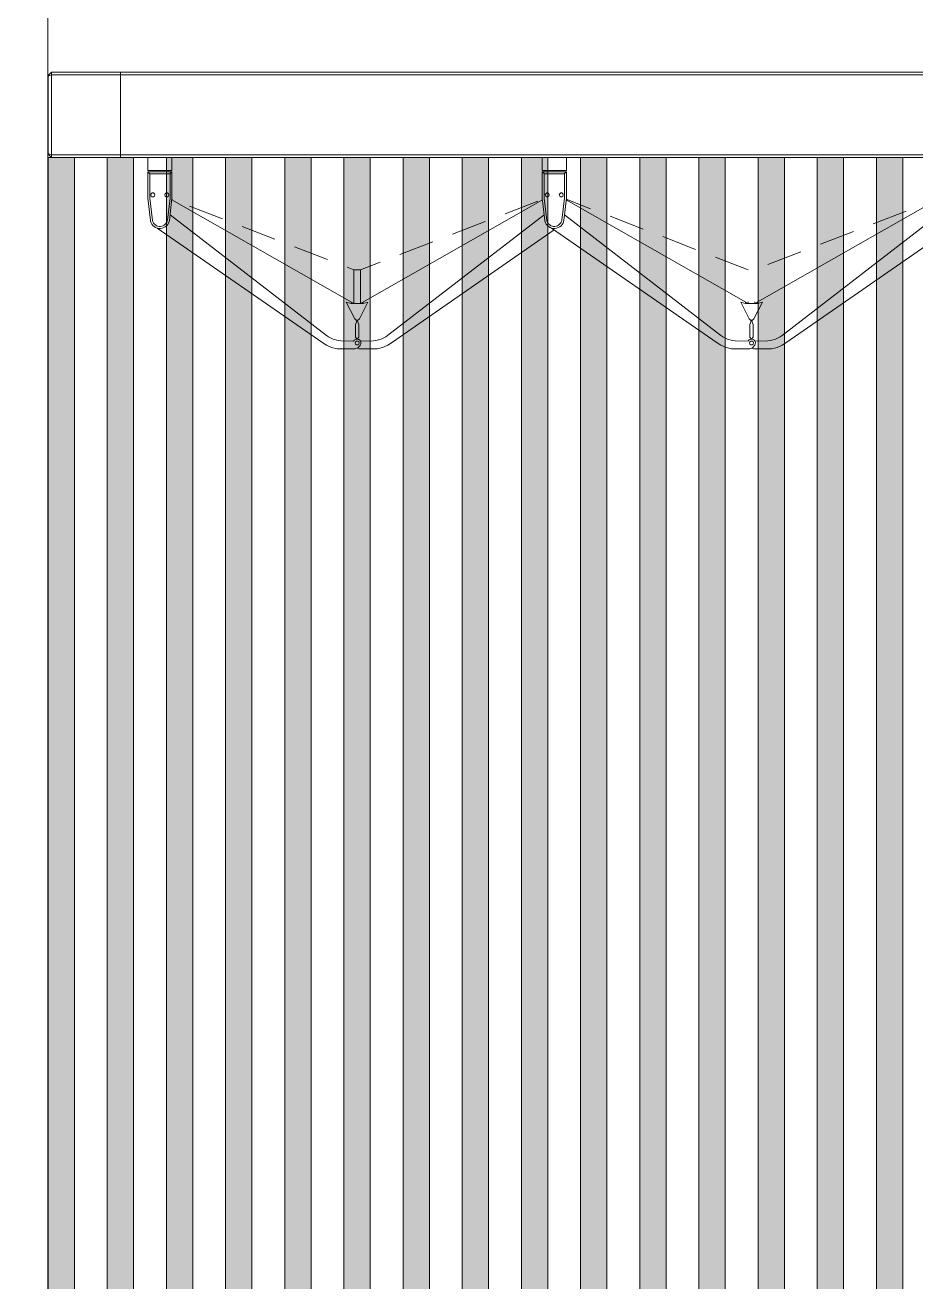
# Model space of a CAD drawing. Header units: millimetres. Extents: x 475616349 to 476941521, y 4620115302 to 4621446928.
# Drawn here: x 476625762 to 476627117, y 4620570707 to 4620572618 of the extents above; entities that cross this region are included whole.
import ezdxf

# ---------------------------------------------------------------- set-up
doc = ezdxf.new("R2010")
doc.units = ezdxf.units.MM
doc.header["$MEASUREMENT"] = 0
for name, color, linetype, lineweight in [('New_2D Drafting - General_Pen_No__30_Pen_No__9_Pen_No__9_Pen_No__255', 255, 'Continuous', 0), ('New_2D Drafting - General_Pen_No__30_Pen_No__9_Pen_No__9_Pen_No__7', 7, 'Continuous', 0), ('New_Interior - Furniture _Pen_No__7', 7, 'Continuous', 0), ('New_reg_nak_Pen_No__7', 7, 'Continuous', 0)]:
    doc.layers.add(name, color=color, linetype=linetype, lineweight=lineweight)

msp = doc.modelspace()

# ---------------------------------------------------------------- hatches: boundary and pattern name
at = {"layer": 'New_2D Drafting - General_Pen_No__30_Pen_No__9_Pen_No__9_Pen_No__255', "linetype": 'Continuous', "lineweight": 0}
for points in [[(476625836.595, 4620572416.421), (476625836.595, 4620569769.521), (476625796.595, 4620569769.521), (476625796.595, 4620572416.421)], [(476625926.595, 4620572416.421), (476625926.595, 4620569769.521), (476625886.595, 4620569769.521), (476625886.595, 4620572416.421)], [(476626016.595, 4620572416.421), (476626016.595, 4620569769.521), (476625976.595, 4620569769.521), (476625976.595, 4620572416.421)], [(476626106.595, 4620572416.421), (476626106.595, 4620569769.521), (476626066.595, 4620569769.521), (476626066.595, 4620572416.421)], [(476626196.595, 4620572416.421), (476626196.595, 4620569769.521), (476626156.595, 4620569769.521), (476626156.595, 4620572416.421)], [(476626286.595, 4620572416.421), (476626286.595, 4620569769.521), (476626246.595, 4620569769.521), (476626246.595, 4620572416.421)], [(476626376.595, 4620572416.421), (476626376.595, 4620569769.521), (476626336.595, 4620569769.521), (476626336.595, 4620572416.421)], [(476626466.595, 4620572416.421), (476626466.595, 4620569769.521), (476626426.595, 4620569769.521), (476626426.595, 4620572416.421)], [(476626556.595, 4620572416.421), (476626556.595, 4620569769.521), (476626516.595, 4620569769.521), (476626516.595, 4620572416.421)], [(476626646.595, 4620572416.421), (476626646.595, 4620569769.521), (476626606.595, 4620569769.521), (476626606.595, 4620572416.421)], [(476626736.595, 4620572416.421), (476626736.595, 4620569769.521), (476626696.595, 4620569769.521), (476626696.595, 4620572416.421)], [(476626826.595, 4620572416.421), (476626826.595, 4620569769.521), (476626786.595, 4620569769.521), (476626786.595, 4620572416.421)], [(476626916.595, 4620572416.421), (476626916.595, 4620569769.521), (476626876.595, 4620569769.521), (476626876.595, 4620572416.421)], [(476627006.595, 4620572416.421), (476627006.595, 4620569769.521), (476626966.595, 4620569769.521), (476626966.595, 4620572416.421)], [(476627096.595, 4620572416.421), (476627096.595, 4620569769.521), (476627056.595, 4620569769.521), (476627056.595, 4620572416.421)]]:
    msp.add_hatch(color=255, dxfattribs=at).paths.add_polyline_path(points)

# ---------------------------------------------------------------- linework, layer by layer
at = {"layer": 'New_2D Drafting - General_Pen_No__30_Pen_No__9_Pen_No__9_Pen_No__7', "color": 7, "linetype": 'Continuous', "lineweight": 0, "flags": 128}
for points in [[(476625836.595, 4620572416.421), (476625836.595, 4620569769.521), (476625796.595, 4620569769.521), (476625796.595, 4620572416.421)], [(476625926.595, 4620572416.421), (476625926.595, 4620569769.521), (476625886.595, 4620569769.521), (476625886.595, 4620572416.421)], [(476626016.595, 4620572416.421), (476626016.595, 4620569769.521), (476625976.595, 4620569769.521), (476625976.595, 4620572416.421)], [(476626106.595, 4620572416.421), (476626106.595, 4620569769.521), (476626066.595, 4620569769.521), (476626066.595, 4620572416.421)], [(476626196.595, 4620572416.421), (476626196.595, 4620569769.521), (476626156.595, 4620569769.521), (476626156.595, 4620572416.421)], [(476626286.595, 4620572416.421), (476626286.595, 4620569769.521), (476626246.595, 4620569769.521), (476626246.595, 4620572416.421)], [(476626376.595, 4620572416.421), (476626376.595, 4620569769.521), (476626336.595, 4620569769.521), (476626336.595, 4620572416.421)], [(476626466.595, 4620572416.421), (476626466.595, 4620569769.521), (476626426.595, 4620569769.521), (476626426.595, 4620572416.421)], [(476626556.595, 4620572416.421), (476626556.595, 4620569769.521), (476626516.595, 4620569769.521), (476626516.595, 4620572416.421)], [(476626646.595, 4620572416.421), (476626646.595, 4620569769.521), (476626606.595, 4620569769.521), (476626606.595, 4620572416.421)], [(476626736.595, 4620572416.421), (476626736.595, 4620569769.521), (476626696.595, 4620569769.521), (476626696.595, 4620572416.421)], [(476626826.595, 4620572416.421), (476626826.595, 4620569769.521), (476626786.595, 4620569769.521), (476626786.595, 4620572416.421)], [(476626916.595, 4620572416.421), (476626916.595, 4620569769.521), (476626876.595, 4620569769.521), (476626876.595, 4620572416.421)], [(476627006.595, 4620572416.421), (476627006.595, 4620569769.521), (476626966.595, 4620569769.521), (476626966.595, 4620572416.421)], [(476627096.595, 4620572416.421), (476627096.595, 4620569769.521), (476627056.595, 4620569769.521), (476627056.595, 4620572416.421)]]:
    msp.add_lwpolyline(points, close=True, dxfattribs=at)
at = {"layer": 'New_Interior - Furniture _Pen_No__7', "color": 7, "linetype": 'Continuous', "lineweight": 0}
for p, q in [((476625801.595, 4620572546.421), (476625796.595, 4620572541.421)), ((476625801.595, 4620572542.421), (476625796.595, 4620572540.35)), ((476625796.595, 4620572540.35), (476625796.595, 4620572541.421)), ((476625796.595, 4620572422.492), (476625796.595, 4620572540.35)), ((476625801.595, 4620572542.421), (476625801.595, 4620572546.421)), ((476625801.595, 4620572546.421), (476625906.595, 4620572546.421)), ((476625906.595, 4620572542.421), (476625801.595, 4620572542.421)), ((476625801.595, 4620572420.421), (476625801.595, 4620572542.421)), ((476625906.595, 4620572546.421), (476625906.595, 4620572542.421)), ((476625906.595, 4620572546.421), (476628426.595, 4620572546.421)), ((476625906.595, 4620572542.421), (476625906.595, 4620572420.421)), ((476625906.595, 4620572542.421), (476628426.595, 4620572542.421)), ((476625801.595, 4620572420.421), (476625796.595, 4620572422.492)), ((476625796.595, 4620572421.421), (476625796.595, 4620572422.492)), ((476625801.595, 4620572416.421), (476625796.595, 4620572421.421)), ((476625906.595, 4620572420.421), (476625801.595, 4620572420.421)), ((476625801.595, 4620572416.421), (476625801.595, 4620572420.421)), ((476625906.595, 4620572420.421), (476625906.595, 4620572416.421)), ((476625906.595, 4620572420.421), (476628426.595, 4620572420.421)), ((476625906.595, 4620572416.421), (476625801.595, 4620572416.421)), ((476625906.595, 4620572416.421), (476628426.595, 4620572416.421)), ((476625948.196, 4620572396.937), (476625948.196, 4620572416.421)), ((476625984.995, 4620572416.421), (476625984.995, 4620572396.937)), ((476626548.196, 4620572396.937), (476626548.196, 4620572416.421)), ((476626584.995, 4620572416.421), (476626584.995, 4620572396.937)), ((476625984.995, 4620572396.937), (476625948.196, 4620572396.937)), ((476625984.995, 4620572394.987), (476625948.196, 4620572394.987)), ((476625948.196, 4620572394.987), (476625948.196, 4620572354.777)), ((476625948.298, 4620572394.885), (476625948.207, 4620572394.976)), ((476625948.477, 4620572394.706), (476625948.298, 4620572394.885)), ((476625948.738, 4620572394.445), (476625948.477, 4620572394.706)), ((476625949.074, 4620572394.109), (476625948.738, 4620572394.445)), ((476625949.475, 4620572393.708), (476625949.074, 4620572394.109)), ((476625949.928, 4620572393.255), (476625949.475, 4620572393.708)), ((476625950.419, 4620572392.764), (476625949.928, 4620572393.255)), ((476625950.934, 4620572392.249), (476625950.419, 4620572392.764)), ((476625951.196, 4620572391.987), (476625950.934, 4620572392.249)), ((476625981.995, 4620572391.987), (476625951.196, 4620572391.987)), ((476625951.196, 4620572391.987), (476625951.196, 4620572354.952)), ((476625982.256, 4620572392.249), (476625981.995, 4620572391.987)), ((476625981.995, 4620572354.952), (476625981.995, 4620572391.987)), ((476625982.256, 4620572392.249), (476625982.771, 4620572392.764)), ((476625982.771, 4620572392.764), (476625983.263, 4620572393.255)), ((476625983.715, 4620572393.708), (476625983.263, 4620572393.255)), ((476625983.715, 4620572393.708), (476625984.116, 4620572394.109)), ((476625984.116, 4620572394.109), (476625984.452, 4620572394.445)), ((476625984.714, 4620572394.706), (476625984.452, 4620572394.445)), ((476625984.714, 4620572394.706), (476625984.892, 4620572394.885)), ((476625984.892, 4620572394.885), (476625984.983, 4620572394.976)), ((476625984.995, 4620572354.777), (476625984.995, 4620572394.987)), ((476626584.995, 4620572396.937), (476626548.196, 4620572396.937)), ((476626584.995, 4620572394.987), (476626548.196, 4620572394.987)), ((476626548.196, 4620572394.987), (476626548.196, 4620572354.777)), ((476626548.298, 4620572394.885), (476626548.207, 4620572394.976)), ((476626548.477, 4620572394.706), (476626548.298, 4620572394.885)), ((476626548.738, 4620572394.445), (476626548.477, 4620572394.706)), ((476626549.074, 4620572394.109), (476626548.738, 4620572394.445)), ((476626549.475, 4620572393.708), (476626549.074, 4620572394.109)), ((476626549.928, 4620572393.255), (476626549.475, 4620572393.708)), ((476626550.419, 4620572392.764), (476626549.928, 4620572393.255)), ((476626550.934, 4620572392.249), (476626550.419, 4620572392.764)), ((476626551.196, 4620572391.987), (476626550.934, 4620572392.249)), ((476626581.995, 4620572391.987), (476626551.196, 4620572391.987)), ((476626551.196, 4620572391.987), (476626551.196, 4620572354.952)), ((476626582.256, 4620572392.249), (476626581.995, 4620572391.987)), ((476626581.995, 4620572354.952), (476626581.995, 4620572391.987)), ((476626582.256, 4620572392.249), (476626582.771, 4620572392.764)), ((476626582.771, 4620572392.764), (476626583.263, 4620572393.255)), ((476626583.715, 4620572393.708), (476626583.263, 4620572393.255)), ((476626583.715, 4620572393.708), (476626584.116, 4620572394.109)), ((476626584.116, 4620572394.109), (476626584.452, 4620572394.445)), ((476626584.714, 4620572394.706), (476626584.452, 4620572394.445)), ((476626584.714, 4620572394.706), (476626584.892, 4620572394.885)), ((476626584.892, 4620572394.885), (476626584.983, 4620572394.976)), ((476626584.995, 4620572354.777), (476626584.995, 4620572394.987)), ((476625953.485, 4620572361.558), (476625955, 4620572362.66)), ((476625955, 4620572362.66), (476625956.874, 4620572362.66)), ((476625956.874, 4620572362.66), (476625958.389, 4620572361.558)), ((476625974.801, 4620572361.558), (476625976.317, 4620572362.66)), ((476625976.317, 4620572362.66), (476625978.19, 4620572362.66)), ((476625978.19, 4620572362.66), (476625979.706, 4620572361.558)), ((476626553.485, 4620572361.558), (476626555, 4620572362.66)), ((476626555, 4620572362.66), (476626556.874, 4620572362.66)), ((476626556.874, 4620572362.66), (476626558.389, 4620572361.558)), ((476626574.801, 4620572361.558), (476626576.317, 4620572362.66)), ((476626576.317, 4620572362.66), (476626578.19, 4620572362.66)), ((476626578.19, 4620572362.66), (476626579.706, 4620572361.558)), ((476625948.196, 4620572354.777), (476625952.205, 4620572320.589)), ((476625951.196, 4620572354.952), (476625955.181, 4620572320.971)), ((476625952.906, 4620572359.777), (476625953.485, 4620572361.558)), ((476625953.485, 4620572357.995), (476625952.906, 4620572359.777)), ((476625955, 4620572356.894), (476625953.485, 4620572357.995)), ((476625956.874, 4620572356.894), (476625955, 4620572356.894)), ((476625958.389, 4620572357.995), (476625956.874, 4620572356.894)), ((476625958.389, 4620572361.558), (476625958.968, 4620572359.777)), ((476625958.968, 4620572359.777), (476625958.389, 4620572357.995)), ((476625974.222, 4620572359.777), (476625974.801, 4620572361.558)), ((476625974.801, 4620572357.995), (476625974.222, 4620572359.777)), ((476625976.317, 4620572356.894), (476625974.801, 4620572357.995)), ((476625978.19, 4620572356.894), (476625976.317, 4620572356.894)), ((476625978.019, 4620572321.054), (476625981.995, 4620572354.952)), ((476625979.706, 4620572357.995), (476625978.19, 4620572356.894)), ((476625979.706, 4620572361.558), (476625980.285, 4620572359.777)), ((476625980.285, 4620572359.777), (476625979.706, 4620572357.995)), ((476625980.985, 4620572320.589), (476625984.995, 4620572354.777)), ((476625984.693, 4620572352.204), (476626261.595, 4620572194.658)), ((476625984.788, 4620572353.022), (476625985.564, 4620572352.722)), ((476626548.497, 4620572352.204), (476626271.595, 4620572194.658)), ((476626541.595, 4620572350.388), (476626491.595, 4620572331.039)), ((476626548.402, 4620572353.022), (476626547.627, 4620572352.722)), ((476626548.196, 4620572354.777), (476626552.205, 4620572320.589)), ((476626551.196, 4620572354.952), (476626555.181, 4620572320.971)), ((476626552.906, 4620572359.777), (476626553.485, 4620572361.558)), ((476626553.485, 4620572357.995), (476626552.906, 4620572359.777)), ((476626555, 4620572356.894), (476626553.485, 4620572357.995)), ((476626556.874, 4620572356.894), (476626555, 4620572356.894)), ((476626558.389, 4620572357.995), (476626556.874, 4620572356.894)), ((476626558.389, 4620572361.558), (476626558.968, 4620572359.777)), ((476626558.968, 4620572359.777), (476626558.389, 4620572357.995)), ((476626574.222, 4620572359.777), (476626574.801, 4620572361.558)), ((476626574.801, 4620572357.995), (476626574.222, 4620572359.777)), ((476626576.317, 4620572356.894), (476626574.801, 4620572357.995)), ((476626578.19, 4620572356.894), (476626576.317, 4620572356.894)), ((476626578.019, 4620572321.054), (476626581.995, 4620572354.952)), ((476626579.706, 4620572357.995), (476626578.19, 4620572356.894)), ((476626579.706, 4620572361.558), (476626580.285, 4620572359.777)), ((476626580.285, 4620572359.777), (476626579.706, 4620572357.995)), ((476626580.985, 4620572320.589), (476626584.995, 4620572354.777)), ((476626584.693, 4620572352.204), (476626861.595, 4620572194.658)), ((476626584.788, 4620572353.022), (476626621.595, 4620572338.778)), ((476627148.497, 4620572352.204), (476626871.595, 4620572194.658)), ((476625981.99, 4620572329.16), (476626220.117, 4620572145.685)), ((476626011.595, 4620572342.648), (476626061.595, 4620572323.299)), ((476626551.2, 4620572329.16), (476626313.073, 4620572145.685)), ((476626581.99, 4620572329.16), (476626820.117, 4620572145.685)), ((476626651.595, 4620572327.169), (476626701.595, 4620572307.82)), ((476627151.2, 4620572329.16), (476626913.073, 4620572145.685)), ((476627101.595, 4620572334.909), (476627051.595, 4620572315.56)), ((476625952.205, 4620572320.589), (476625952.303, 4620572319.893)), ((476625952.303, 4620572319.893), (476625953.132, 4620572317.464)), ((476625953.132, 4620572317.464), (476625954.371, 4620572315.217)), ((476625954.371, 4620572315.217), (476625955.982, 4620572313.219)), ((476625955.181, 4620572320.971), (476625955.234, 4620572320.591)), ((476625955.234, 4620572320.591), (476625955.886, 4620572318.683)), ((476625955.886, 4620572318.683), (476625956.872, 4620572316.895)), ((476625955.982, 4620572313.219), (476625957.914, 4620572311.531)), ((476625956.872, 4620572316.895), (476625958.153, 4620572315.306)), ((476625957.914, 4620572311.531), (476625960.111, 4620572310.204)), ((476625958.153, 4620572315.306), (476625959.69, 4620572313.963)), ((476625959.69, 4620572313.963), (476625961.437, 4620572312.908)), ((476625960.111, 4620572310.204), (476625962.505, 4620572309.279)), ((476625961.437, 4620572312.908), (476625963.341, 4620572312.172)), ((476625962.505, 4620572309.279), (476625965.022, 4620572308.784)), ((476626214.297, 4620572134.973), (476625962.552, 4620572309.27)), ((476625963.341, 4620572312.172), (476625965.344, 4620572311.778)), ((476625965.022, 4620572308.784), (476625967.588, 4620572308.733)), ((476625965.344, 4620572311.778), (476625967.385, 4620572311.737)), ((476625967.385, 4620572311.737), (476625969.402, 4620572312.052)), ((476625967.588, 4620572308.733), (476625970.124, 4620572309.128)), ((476625969.402, 4620572312.052), (476625971.333, 4620572312.712)), ((476625970.124, 4620572309.128), (476625972.552, 4620572309.958)), ((476625971.333, 4620572312.712), (476625973.121, 4620572313.698)), ((476625972.552, 4620572309.958), (476625974.799, 4620572311.197)), ((476625973.121, 4620572313.698), (476625974.71, 4620572314.979)), ((476625974.71, 4620572314.979), (476625976.053, 4620572316.516)), ((476625974.799, 4620572311.197), (476625976.797, 4620572312.807)), ((476625976.053, 4620572316.516), (476625977.108, 4620572318.263)), ((476625976.797, 4620572312.807), (476625978.485, 4620572314.74)), ((476625977.108, 4620572318.263), (476625977.844, 4620572320.167)), ((476625977.844, 4620572320.167), (476625978.019, 4620572321.054)), ((476625978.485, 4620572314.74), (476625979.812, 4620572316.937)), ((476625979.812, 4620572316.937), (476625980.737, 4620572319.33)), ((476625980.737, 4620572319.33), (476625980.985, 4620572320.589)), ((476626091.595, 4620572311.69), (476626141.595, 4620572292.341)), ((476626318.893, 4620572134.973), (476626566.595, 4620572306.47)), ((476626461.595, 4620572319.43), (476626411.595, 4620572300.081)), ((476626552.205, 4620572320.589), (476626552.303, 4620572319.893)), ((476626552.303, 4620572319.893), (476626553.132, 4620572317.464)), ((476626553.132, 4620572317.464), (476626554.371, 4620572315.217)), ((476626554.371, 4620572315.217), (476626555.982, 4620572313.219)), ((476626555.181, 4620572320.971), (476626555.234, 4620572320.591)), ((476626555.234, 4620572320.591), (476626555.886, 4620572318.683)), ((476626555.886, 4620572318.683), (476626556.872, 4620572316.895)), ((476626555.982, 4620572313.219), (476626557.914, 4620572311.531)), ((476626556.872, 4620572316.895), (476626558.153, 4620572315.306)), ((476626557.914, 4620572311.531), (476626560.111, 4620572310.204)), ((476626558.153, 4620572315.306), (476626559.69, 4620572313.963)), ((476626559.69, 4620572313.963), (476626561.437, 4620572312.908)), ((476626560.111, 4620572310.204), (476626562.505, 4620572309.279)), ((476626561.437, 4620572312.908), (476626563.341, 4620572312.172)), ((476626562.505, 4620572309.279), (476626565.022, 4620572308.784)), ((476626814.297, 4620572134.973), (476626562.552, 4620572309.27)), ((476626563.341, 4620572312.172), (476626565.344, 4620572311.778)), ((476626565.022, 4620572308.784), (476626567.588, 4620572308.733)), ((476626565.344, 4620572311.778), (476626567.385, 4620572311.737)), ((476626567.385, 4620572311.737), (476626569.402, 4620572312.052)), ((476626567.588, 4620572308.733), (476626570.124, 4620572309.128)), ((476626569.402, 4620572312.052), (476626571.333, 4620572312.712)), ((476626570.124, 4620572309.128), (476626572.552, 4620572309.958)), ((476626571.333, 4620572312.712), (476626573.121, 4620572313.698)), ((476626572.552, 4620572309.958), (476626574.799, 4620572311.197)), ((476626573.121, 4620572313.698), (476626574.71, 4620572314.979)), ((476626574.71, 4620572314.979), (476626576.053, 4620572316.516)), ((476626574.799, 4620572311.197), (476626576.797, 4620572312.807)), ((476626576.053, 4620572316.516), (476626577.108, 4620572318.263)), ((476626576.797, 4620572312.807), (476626578.485, 4620572314.74)), ((476626577.108, 4620572318.263), (476626577.844, 4620572320.167)), ((476626577.844, 4620572320.167), (476626578.019, 4620572321.054)), ((476626578.485, 4620572314.74), (476626579.812, 4620572316.937)), ((476626579.812, 4620572316.937), (476626580.737, 4620572319.33)), ((476626580.737, 4620572319.33), (476626580.985, 4620572320.589)), ((476626918.893, 4620572134.973), (476627166.595, 4620572306.47)), ((476626381.595, 4620572288.472), (476626331.595, 4620572269.123)), ((476626731.595, 4620572296.211), (476626781.595, 4620572276.862)), ((476627021.595, 4620572303.951), (476626971.595, 4620572284.602)), ((476626171.595, 4620572280.732), (476626221.595, 4620572261.383)), ((476626941.595, 4620572272.993), (476626891.595, 4620572253.644)), ((476626251.595, 4620572249.774), (476626261.595, 4620572245.904)), ((476626301.595, 4620572257.514), (476626271.595, 4620572245.904)), ((476626811.595, 4620572265.253), (476626861.595, 4620572245.904)), ((476626261.595, 4620572245.904), (476626261.595, 4620572244.17)), ((476626261.595, 4620572245.828), (476626266.595, 4620572245.828)), ((476626261.595, 4620572244.17), (476626261.595, 4620572232.393)), ((476626261.595, 4620572232.393), (476626261.595, 4620572210.579)), ((476626271.595, 4620572245.828), (476626266.595, 4620572245.828)), ((476626271.595, 4620572245.904), (476626271.595, 4620572244.17)), ((476626271.595, 4620572244.17), (476626271.595, 4620572232.393)), ((476626271.595, 4620572232.393), (476626271.595, 4620572210.579)), ((476626261.595, 4620572210.579), (476626261.595, 4620572194.658)), ((476626271.595, 4620572210.579), (476626271.595, 4620572194.658)), ((476626262.989, 4620572171.431), (476626250.137, 4620572196.532)), ((476626250.137, 4620572196.532), (476626257.333, 4620572194.321)), ((476626257.333, 4620572194.321), (476626275.858, 4620572194.321)), ((476626257.395, 4620572194.322), (476626257.395, 4620572197.048)), ((476626283.054, 4620572196.532), (476626270.202, 4620572171.431)), ((476626275.795, 4620572194.322), (476626275.795, 4620572197.048)), ((476626275.858, 4620572194.321), (476626283.054, 4620572196.532)), ((476626862.989, 4620572171.431), (476626850.137, 4620572196.532)), ((476626850.137, 4620572196.532), (476626857.333, 4620572194.321)), ((476626857.333, 4620572194.321), (476626875.858, 4620572194.321)), ((476626857.395, 4620572194.322), (476626857.395, 4620572197.048)), ((476626861.595, 4620572196.865), (476626861.595, 4620572194.658)), ((476626883.054, 4620572196.532), (476626870.202, 4620572171.431)), ((476626871.595, 4620572196.865), (476626871.595, 4620572194.658)), ((476626875.795, 4620572194.322), (476626875.795, 4620572196.771)), ((476626875.858, 4620572194.321), (476626883.054, 4620572196.532)), ((476626263.067, 4620572171.246), (476626262.989, 4620572171.431)), ((476626263.46, 4620572170.663), (476626263.067, 4620572171.246)), ((476626270.047, 4620572171.115), (476626269.634, 4620572170.547)), ((476626270.202, 4620572171.431), (476626270.047, 4620572171.115)), ((476626863.067, 4620572171.246), (476626862.989, 4620572171.431)), ((476626863.46, 4620572170.663), (476626863.067, 4620572171.246)), ((476626870.047, 4620572171.115), (476626869.634, 4620572170.547)), ((476626870.202, 4620572171.431), (476626870.047, 4620572171.115)), ((476626263.947, 4620572170.157), (476626263.46, 4620572170.663)), ((476626264.515, 4620572169.743), (476626263.947, 4620572170.157)), ((476626264.152, 4620572162.891), (476626266.576, 4620572169.169)), ((476626264.152, 4620572143.62), (476626264.152, 4620572162.891)), ((476626265.146, 4620572169.434), (476626264.515, 4620572169.743)), ((476626265.821, 4620572169.24), (476626265.146, 4620572169.434)), ((476626266.52, 4620572169.165), (476626265.821, 4620572169.24)), ((476626267.221, 4620572169.214), (476626266.52, 4620572169.165)), ((476626266.576, 4620572169.169), (476626269.039, 4620572162.891)), ((476626267.903, 4620572169.383), (476626267.221, 4620572169.214)), ((476626268.545, 4620572169.668), (476626267.903, 4620572169.383)), ((476626269.128, 4620572170.06), (476626268.545, 4620572169.668)), ((476626269.039, 4620572162.891), (476626269.039, 4620572143.62)), ((476626269.634, 4620572170.547), (476626269.128, 4620572170.06)), ((476626863.947, 4620572170.157), (476626863.46, 4620572170.663)), ((476626864.515, 4620572169.743), (476626863.947, 4620572170.157)), ((476626864.152, 4620572162.891), (476626866.576, 4620572169.169)), ((476626864.152, 4620572143.62), (476626864.152, 4620572162.891)), ((476626865.146, 4620572169.434), (476626864.515, 4620572169.743)), ((476626865.821, 4620572169.24), (476626865.146, 4620572169.434)), ((476626866.52, 4620572169.165), (476626865.821, 4620572169.24)), ((476626867.221, 4620572169.214), (476626866.52, 4620572169.165)), ((476626866.576, 4620572169.169), (476626869.039, 4620572162.891)), ((476626867.903, 4620572169.383), (476626867.221, 4620572169.214)), ((476626868.545, 4620572169.668), (476626867.903, 4620572169.383)), ((476626869.128, 4620572170.06), (476626868.545, 4620572169.668)), ((476626869.039, 4620572162.891), (476626869.039, 4620572143.62)), ((476626869.634, 4620572170.547), (476626869.128, 4620572170.06)), ((476626219.884, 4620572131.242), (476626214.297, 4620572134.973)), ((476626220.117, 4620572145.685), (476626222.878, 4620572143.75)), ((476626222.878, 4620572143.75), (476626230.132, 4620572140.373)), ((476626230.132, 4620572140.373), (476626237.862, 4620572138.308)), ((476626237.862, 4620572138.308), (476626241.848, 4620572137.962)), ((476626241.848, 4620572137.962), (476626261.319, 4620572137.429)), ((476626261.319, 4620572137.429), (476626262.023, 4620572138.226)), ((476626262.023, 4620572138.226), (476626262.346, 4620572138.625)), ((476626262.346, 4620572138.625), (476626263.122, 4620572139.298)), ((476626263.122, 4620572139.298), (476626264.003, 4620572139.826)), ((476626263.564, 4620572134.517), (476626264.143, 4620572136.299)), ((476626264.143, 4620572132.735), (476626263.564, 4620572134.517)), ((476626264.003, 4620572139.826), (476626264.962, 4620572140.193)), ((476626264.143, 4620572136.299), (476626265.658, 4620572137.4)), ((476626266.434, 4620572140.396), (476626264.152, 4620572143.62)), ((476626264.302, 4620572139.941), (476626264.208, 4620572139.908)), ((476626264.962, 4620572140.193), (476626265.971, 4620572140.388)), ((476626265.424, 4620572140.283), (476626265.179, 4620572140.243)), ((476626265.658, 4620572137.4), (476626267.532, 4620572137.4)), ((476626265.971, 4620572140.388), (476626266.997, 4620572140.405)), ((476626266.193, 4620572140.405), (476626266.1, 4620572140.39)), ((476626266.431, 4620572140.401), (476626266.193, 4620572140.405)), ((476626269.039, 4620572143.62), (476626266.76, 4620572140.401)), ((476626266.997, 4620572140.405), (476626268.012, 4620572140.243)), ((476626267.22, 4620572140.388), (476626267.09, 4620572140.39)), ((476626267.766, 4620572140.283), (476626267.22, 4620572140.388)), ((476626267.532, 4620572137.4), (476626269.048, 4620572136.299)), ((476626268.012, 4620572140.243), (476626268.982, 4620572139.908)), ((476626268.228, 4620572140.193), (476626268.066, 4620572140.225)), ((476626268.888, 4620572139.941), (476626268.228, 4620572140.193)), ((476626268.982, 4620572139.908), (476626269.88, 4620572139.409)), ((476626269.187, 4620572139.826), (476626269.003, 4620572139.897)), ((476626269.048, 4620572136.299), (476626269.627, 4620572134.517)), ((476626269.627, 4620572134.517), (476626269.048, 4620572132.735)), ((476626270.068, 4620572139.298), (476626269.187, 4620572139.826)), ((476626269.88, 4620572139.409), (476626270.678, 4620572138.762)), ((476626270.844, 4620572138.625), (476626270.068, 4620572139.298)), ((476626270.678, 4620572138.762), (476626271.351, 4620572137.986)), ((476626271.168, 4620572138.226), (476626270.844, 4620572138.625)), ((476626271.871, 4620572137.429), (476626271.168, 4620572138.226)), ((476626271.351, 4620572137.986), (476626271.879, 4620572137.105)), ((476626291.342, 4620572137.962), (476626271.871, 4620572137.429)), ((476626271.879, 4620572137.105), (476626272.246, 4620572136.146)), ((476626272.296, 4620572133.097), (476626271.961, 4620572132.126)), ((476626272.246, 4620572136.146), (476626272.441, 4620572135.138)), ((476626272.458, 4620572134.111), (476626272.296, 4620572133.097)), ((476626272.441, 4620572135.138), (476626272.458, 4620572134.111)), ((476626295.328, 4620572138.308), (476626291.342, 4620572137.962)), ((476626303.059, 4620572140.373), (476626295.328, 4620572138.308)), ((476626310.313, 4620572143.75), (476626303.059, 4620572140.373)), ((476626313.073, 4620572145.685), (476626310.313, 4620572143.75)), ((476626313.307, 4620572131.242), (476626318.893, 4620572134.973)), ((476626819.884, 4620572131.242), (476626814.297, 4620572134.973)), ((476626820.117, 4620572145.685), (476626822.878, 4620572143.75)), ((476626822.878, 4620572143.75), (476626830.132, 4620572140.373)), ((476626830.132, 4620572140.373), (476626837.862, 4620572138.308)), ((476626837.862, 4620572138.308), (476626841.848, 4620572137.962)), ((476626841.848, 4620572137.962), (476626861.319, 4620572137.429)), ((476626861.319, 4620572137.429), (476626862.023, 4620572138.226)), ((476626862.023, 4620572138.226), (476626862.346, 4620572138.625)), ((476626862.346, 4620572138.625), (476626863.122, 4620572139.298)), ((476626863.122, 4620572139.298), (476626864.003, 4620572139.826)), ((476626863.564, 4620572134.517), (476626864.143, 4620572136.299)), ((476626864.143, 4620572132.735), (476626863.564, 4620572134.517)), ((476626864.003, 4620572139.826), (476626864.962, 4620572140.193)), ((476626864.143, 4620572136.299), (476626865.658, 4620572137.4)), ((476626866.434, 4620572140.396), (476626864.152, 4620572143.62)), ((476626864.302, 4620572139.941), (476626864.208, 4620572139.908)), ((476626864.962, 4620572140.193), (476626865.971, 4620572140.388)), ((476626865.424, 4620572140.283), (476626865.179, 4620572140.243)), ((476626865.658, 4620572137.4), (476626867.532, 4620572137.4)), ((476626865.971, 4620572140.388), (476626866.997, 4620572140.405)), ((476626866.193, 4620572140.405), (476626866.1, 4620572140.39)), ((476626866.431, 4620572140.401), (476626866.193, 4620572140.405)), ((476626869.039, 4620572143.62), (476626866.76, 4620572140.401)), ((476626866.997, 4620572140.405), (476626868.012, 4620572140.243)), ((476626867.22, 4620572140.388), (476626867.09, 4620572140.39)), ((476626867.766, 4620572140.283), (476626867.22, 4620572140.388)), ((476626867.532, 4620572137.4), (476626869.048, 4620572136.299)), ((476626868.012, 4620572140.243), (476626868.982, 4620572139.908)), ((476626868.228, 4620572140.193), (476626868.066, 4620572140.225)), ((476626868.888, 4620572139.941), (476626868.228, 4620572140.193)), ((476626868.982, 4620572139.908), (476626869.88, 4620572139.409)), ((476626869.187, 4620572139.826), (476626869.003, 4620572139.897)), ((476626869.048, 4620572136.299), (476626869.627, 4620572134.517)), ((476626869.627, 4620572134.517), (476626869.048, 4620572132.735)), ((476626870.068, 4620572139.298), (476626869.187, 4620572139.826)), ((476626869.88, 4620572139.409), (476626870.678, 4620572138.762)), ((476626870.844, 4620572138.625), (476626870.068, 4620572139.298)), ((476626870.678, 4620572138.762), (476626871.351, 4620572137.986)), ((476626871.168, 4620572138.226), (476626870.844, 4620572138.625)), ((476626871.871, 4620572137.429), (476626871.168, 4620572138.226)), ((476626871.351, 4620572137.986), (476626871.879, 4620572137.105)), ((476626891.342, 4620572137.962), (476626871.871, 4620572137.429)), ((476626871.879, 4620572137.105), (476626872.246, 4620572136.146)), ((476626872.296, 4620572133.097), (476626871.961, 4620572132.126)), ((476626872.246, 4620572136.146), (476626872.441, 4620572135.138)), ((476626872.458, 4620572134.111), (476626872.296, 4620572133.097)), ((476626872.441, 4620572135.138), (476626872.458, 4620572134.111)), ((476626895.328, 4620572138.308), (476626891.342, 4620572137.962)), ((476626903.059, 4620572140.373), (476626895.328, 4620572138.308)), ((476626910.313, 4620572143.75), (476626903.059, 4620572140.373)), ((476626913.073, 4620572145.685), (476626910.313, 4620572143.75)), ((476626913.307, 4620572131.242), (476626918.893, 4620572134.973)), ((476626227.779, 4620572127.854), (476626219.884, 4620572131.242)), ((476626236.143, 4620572125.888), (476626227.779, 4620572127.854)), ((476626240.432, 4620572125.647), (476626236.143, 4620572125.888)), ((476626263.764, 4620572125.573), (476626240.432, 4620572125.647)), ((476626268.388, 4620572127.56), (476626263.764, 4620572125.573)), ((476626265.658, 4620572131.634), (476626264.143, 4620572132.735)), ((476626267.532, 4620572131.634), (476626265.658, 4620572131.634)), ((476626266.595, 4620572126.789), (476626269.427, 4620572125.573)), ((476626269.048, 4620572132.735), (476626267.532, 4620572131.634)), ((476626271.045, 4620572130.717), (476626268.388, 4620572127.56)), ((476626269.427, 4620572125.573), (476626292.758, 4620572125.647)), ((476626271.462, 4620572131.228), (476626271.045, 4620572130.717)), ((476626271.961, 4620572132.126), (476626271.462, 4620572131.228)), ((476626292.758, 4620572125.647), (476626297.047, 4620572125.888)), ((476626297.047, 4620572125.888), (476626305.411, 4620572127.854)), ((476626305.411, 4620572127.854), (476626313.307, 4620572131.242)), ((476626827.779, 4620572127.854), (476626819.884, 4620572131.242)), ((476626836.143, 4620572125.888), (476626827.779, 4620572127.854)), ((476626840.432, 4620572125.647), (476626836.143, 4620572125.888)), ((476626863.764, 4620572125.573), (476626840.432, 4620572125.647)), ((476626868.388, 4620572127.56), (476626863.764, 4620572125.573)), ((476626865.658, 4620572131.634), (476626864.143, 4620572132.735)), ((476626867.532, 4620572131.634), (476626865.658, 4620572131.634)), ((476626866.595, 4620572126.789), (476626869.427, 4620572125.573)), ((476626869.048, 4620572132.735), (476626867.532, 4620572131.634)), ((476626871.045, 4620572130.717), (476626868.388, 4620572127.56)), ((476626869.427, 4620572125.573), (476626892.758, 4620572125.647)), ((476626871.462, 4620572131.228), (476626871.045, 4620572130.717)), ((476626871.961, 4620572132.126), (476626871.462, 4620572131.228)), ((476626892.758, 4620572125.647), (476626897.047, 4620572125.888)), ((476626897.047, 4620572125.888), (476626905.411, 4620572127.854)), ((476626905.411, 4620572127.854), (476626913.307, 4620572131.242))]:
    msp.add_line(p, q, dxfattribs=at)
at = {"layer": 'New_reg_nak_Pen_No__7', "color": 7, "linetype": 'Continuous', "lineweight": 0, "flags": 128}
msp.add_lwpolyline([(476625726.255, 4620583070.007), (476625796.607, 4620583070.005), (476625796.282, 4620569871.17), (476625726.355, 4620569871.172)], dxfattribs=at)

doc.saveas('drawing.dxf')
